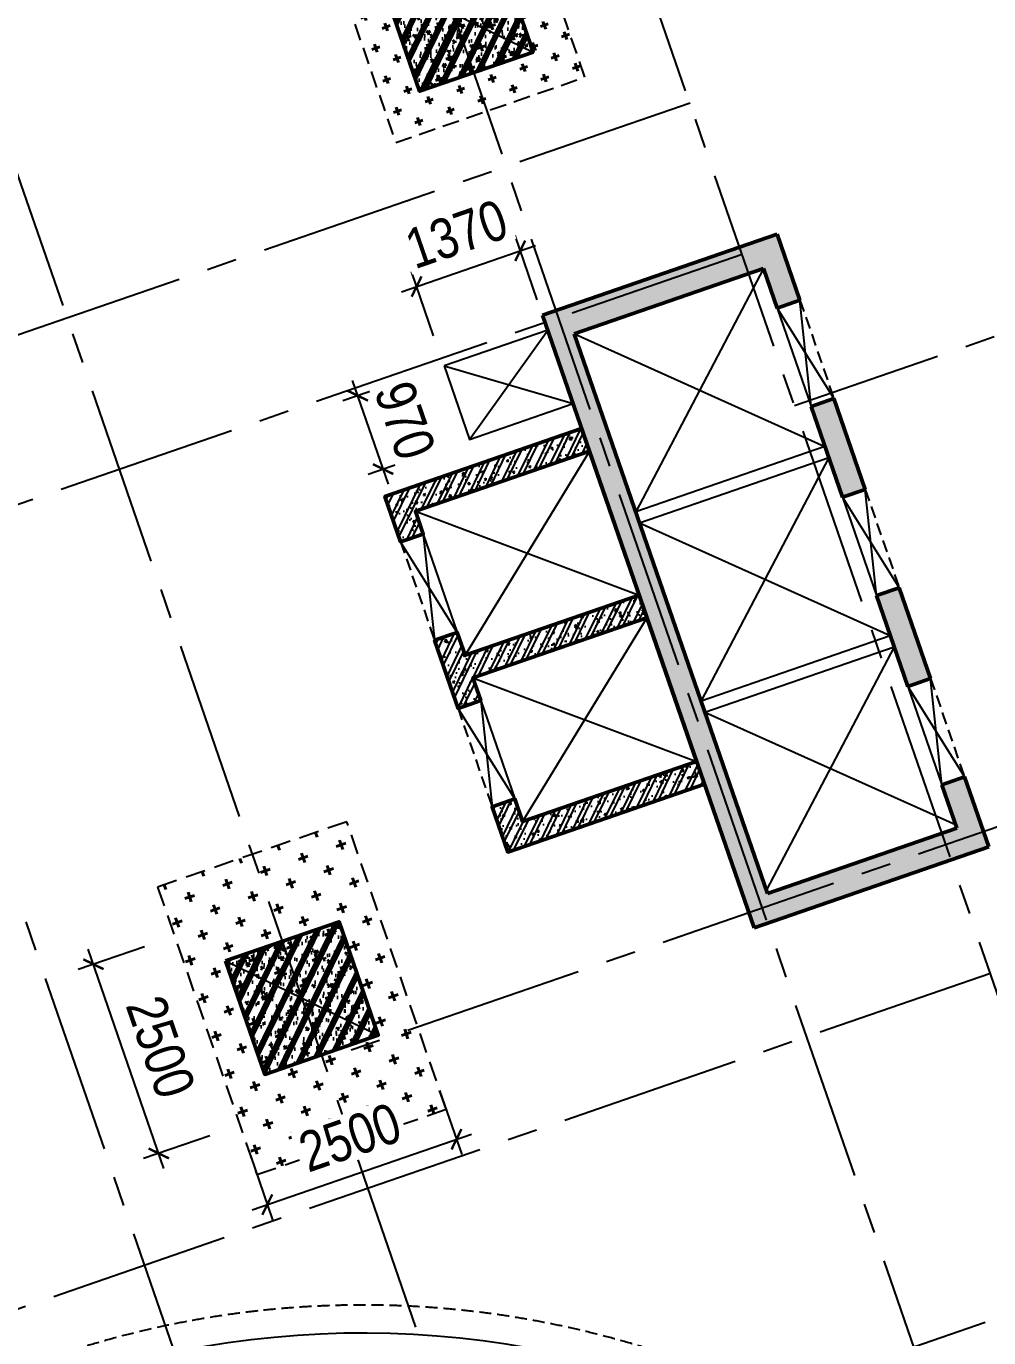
# Model space of a CAD drawing. Header units: millimetres. Extents: x -80883 to 1826631, y -376836 to 309394.
# Drawn here: x 1530602 to 1542624, y -312610 to -296226 of the extents above; entities that cross this region are included whole.
import ezdxf

# ---------------------------------------------------------------- set-up
doc = ezdxf.new("R2010")
doc.units = ezdxf.units.MM
doc.header["$LTSCALE"] = 100
doc.header["$PDMODE"] = 32
doc.header["$PDSIZE"] = 2.5
for name, pattern in [('CENTER2', [1.125, 0.75, -0.125, 0.125, -0.125]), ('DASHED', [4.5, 3, -1.5]), ('HIDDEN', [0.375, 0.25, -0.125])]:
    doc.linetypes.add(name, pattern=pattern)
for name, color, linetype, lineweight in [('0-Hatch', 250, 'Continuous', 40), ('KT-Net cot vach', 6, 'Continuous', 50), ('ST_MBDV Cot vach 220805$0$Xref_ST_MBDV Cot vach 30.7.2022$0$KT-Net cot vach', 6, 'Continuous', 50), ('xref.asix of  podium$0$xref.asix of  podium$0$ST_MBDV Cot vach 220805$0$KT-Net cot vach', 6, 'Continuous', 50)]:
    doc.layers.add(name, color=color, linetype=linetype, lineweight=lineweight)
for name, color, linetype in [('0-khuat', 3, 'HIDDEN'), ('A-GLAZ', 135, 'Continuous'), ('ccu11-Khuat', 9, 'DASHED'), ('ccu11-Thay', 7, 'Continuous'), ('ccu12-Truc', 13, 'CENTER2'), ('KC2-DIM', 251, 'Continuous'), ('KT-Hatch', 251, 'Continuous'), ('xref.asix of  podium$0$xref.asix of  podium$0$KT-Hatch', 251, 'Continuous')]:
    doc.layers.add(name, color=color, linetype=linetype)
doc.styles.add('Arial Narrow', font='ARIALN.TTF')
doc.dimstyles.new('ccu12-200', dxfattribs={"dimscale": 200, "dimtxt": 2.5, "dimasz": 1, "dimexe": 1, "dimexo": 2, "dimgap": 1, "dimtad": 1, "dimdec": 0, "dimrnd": 5, "dimdsep": 46, "dimtxsty": 'Arial Narrow', "dimblk": 'ARCHTICK', "dimcen": -1, "dimdle": 1, "dimclrd": 256, "dimclre": 256, "dimclrt": 3, "dimadec": 0, "dimazin": 2, "dimtfac": 0.1, "dimtdec": 0, "dimtmove": 0, "dimatfit": 1, "dimldrblk": 'ARCHTICK', "dimfxl": 1, "dimtvp": 0.8333333333333334, "dimtolj": 1, "dimtzin": 12, "dimarcsym": 0})

# ---------------------------------------------------------------- blocks, each defined once
blk = doc.blocks.new('Grid-ST-flat-3')
at = {"layer": 'ccu12-Truc', "ltscale": 30}
for p, q in [((343189.8455156268, -39014.65546948351), (361219.3016763728, -91236.39007851167)), ((340897.6132794917, -39806.04435974167), (359986.9050177329, -95097.55833493307)), ((335415.1609209013, -41698.85077767865), (354504.4526594841, -96990.36475386203)), ((332626.6722212732, -42661.57128335354), (351715.9639600302, -97953.08526004129)), ((373810.3320323362, -49513.02102186111), (349695.2078323849, -57838.72253210987)), ((348389.8671523776, -54057.7060485669), (307655.7401533651, -68121.08717252291)), ((375703.1355340295, -54995.47438727947), (343807.6216429826, -66007.34088114498)), ((349042.5590209738, -55948.20686175592), (308308.4320219613, -70011.58798571193)), ((377595.9390357226, -60477.92775269795), (312746.7367284152, -82866.99351539748)), ((352142.8453968058, -64928.08572440384), (311408.718397793, -78991.46684835991))]:
    blk.add_line(p, q, dxfattribs=at)
blk = doc.blocks.new('LOI-B2-T1-PN')
at = {"layer": 'xref.asix of  podium$0$xref.asix of  podium$0$KT-Hatch'}
h = blk.add_hatch(dxfattribs=at)
h.set_pattern_fill('BTCT', color=256, scale=40)
h.set_pattern_definition([(49.99999999999999, (106559.8543703833, -42147.03074568091), (286.9040730403014, -25.10085399303804), [30, -330]), (355, (106559.8543703833, -42147.03074568091), (-55.50053344520001, 300.8768534800047), [24, -264]), (100.4514, (106583.7630423827, -42149.12248168094), (231.4037526856086, 275.7758168243814), [25.496076, -280.4568448]), (46.18420000000001, (106559.8543703833, -42067.03074568091), (426.8964194502578, -66.20760573160723), [45, -495]), (96.6356, (106595.4290683826, -42072.54806848092), (373.8650822194813, 389.6471483601767), [38.2441152, -420.6852]), (351.1842, (106559.8543703833, -42067.03074568091), (373.8647780534509, 389.6474403701299), [36, -396]), (21, (106599.8543703833, -42087.03074568091), (238.7628208473847, -161.0475562661355), [30, -330]), (326.0000000000001, (106599.8543703833, -42087.03074568091), (97.32613276863269, 290.0600180187412), [24, -264]), (71.4514, (106619.7512635828, -42100.45138808095), (336.089051432596, 129.012198683981), [25.496076, -280.4568448]), (37.50000000000001, (106559.8543703833, -42147.03074568091), (4.863942126916267, 133.1575415325246), [0, -260.8, 0, -268, 0, -265]), (7.499999999999999, (106559.8543703833, -42147.03074568091), (105.2278149768594, 157.7646847529441), [0, -152.8, 0, -254.8, 0, -101]), (327.5, (106470.6543703841, -42147.03074568091), (213.5289744689636, -9.021948693751902), [0, -100, 0, -312, 0, -414]), (317.5, (106430.6543703841, -42147.03074568091), (233.2744677369545, 40.04199293292709), [0, -130, 0, -207.2, 0, -294]), (45, (106559.8543703833, -42147.03074568091), (-106.0660171779821, 106.0660171779821), []), (45, (106630.5650483833, -42147.03074568091), (-106.0660171779821, 106.0660171779821), [])])
h.paths.add_polyline_path([(49433.65392537578, 3363.971816275036), (49622.7040067052, 3429.241003099829), (52034.40045988164, -3556.159502078313), (48915.07411792106, -4633.101084687049), (48640.94353325642, -3839.090743097011), (45994.24239462405, -4752.85935864388), (45691.49887049547, -3875.972566526849), (45975.0739924924, -3778.068786289543), (46163.59643967613, -4324.117936077528), (48526.72245631344, -3508.253100767964), (46111.76254379726, 3486.599908476695), (43748.63652715995, 2670.735073167132), (43919.0946075113, 2177.008775634924), (43635.51948551438, 2079.104995397851), (43350.84032822005, 2903.668935258873), (49116.867808813, 4894.379133414477), (49182.13699563942, 4705.32905208366), (46346.38577567576, 3726.291249711998), (49117.06275638728, -4298.884702786105), (51763.76389501966, -3385.116087239236)])
h.paths.add_polyline_path([(45550.82427813089, -2549.2432576383), (45267.24915613397, -2647.147037875606), (44875.63403518661, -1512.846549890004), (45159.20915718167, -1414.942769652931)], flags=17)
h.paths.add_polyline_path([(44734.95944282017, -186.1172410016879), (44451.38432082511, -284.0210212389939), (44059.76919987588, 850.2794667466078), (44343.34432187281, 948.1832469836809)], flags=17)
h.paths.add_polyline_path([(42855.74765053182, -4855.010368898511), (42572.17252853489, -4952.914149135584), (42759.82144065551, -5496.433132962091), (40396.69542402006, -6312.297968271887), (37981.73551150202, 682.555040972773), (40344.86152813933, 1498.419876282569), (40516.1931435538, 1002.163412788883), (40799.76826555072, 1100.067193025956), (40514.21557319327, 1927.161298848689), (37583.93931256398, 915.4889030647464), (40227.34137896611, -6741.039390838239), (43157.61763959541, -5729.366995054064)])
h.paths.add_polyline_path([(42431.49793617032, -3626.184840247501), (42147.92281417339, -3724.088620484574), (41756.30769322603, -2589.788132498972), (42039.88281522109, -2491.884352261899)], flags=17)
h.paths.add_polyline_path([(41615.63310086145, -1263.058823610656), (41332.05797886453, -1360.962603847962), (40940.4428579153, -226.6621158623602), (41224.01797991223, -128.7583356250543)], flags=17)
at = {"ltscale": 0.5}
for points in [[(38748.64845669386, -1538.783414665668), (41111.77447333024, -722.918579354824)], [(38797.60034681228, -1680.570975663897), (41160.72636344936, -864.7061403541593)], [(39564.51329200342, -3901.909431302338), (41927.63930864003, -3086.044595991494)], [(39613.46518212208, -4043.696992300509), (41976.59119875892, -3227.832156990771)]]:
    blk.add_lwpolyline(points, dxfattribs=at)
at = {"layer": 'ccu11-Khuat', "color": 6, "ltscale": 0.5}
for points in [[(40799.76826555072, 1100.067193025956), (41224.01797991223, -128.7583356250543)], [(41615.63310086331, -1263.058823609666), (42039.88281522482, -2491.884352260677)], [(42431.49793617032, -3626.184840247501), (42855.74765053182, -4855.010368898511)]]:
    blk.add_lwpolyline(points, dxfattribs=at)
at = {"layer": 'ccu11-Thay', "color": 6, "ltscale": 0.5}
for points in [[(40516.1931435538, 1002.163412788883), (40940.4428579153, -226.6621158623602)], [(41332.05797886639, -1360.96260384674), (41756.30769322789, -2589.788132497983)], [(42147.92281417339, -3724.088620484574), (42572.17252853489, -4952.914149135817)]]:
    blk.add_lwpolyline(points, dxfattribs=at)
at = {"layer": 'KC2-DIM', "color": 252, "ltscale": 0.5}
for points in [[(40345.73506320105, 1495.889710326621), (38749.52199175418, -1541.313580619229)], [(37982.60904656374, 680.0248750170576), (41112.64800839196, -725.4487453116453)], [(41160.72636344936, -864.7061403541593), (39564.51329200249, -3901.90943130001)], [(38797.60034681205, -1680.570975663722), (41927.63930864027, -3086.044595992425)], [(41976.59119875892, -3227.832156990771), (40380.37812731205, -6265.035447936621)], [(39613.46518212161, -4043.696992300334), (42743.50414394983, -5449.170612629037)]]:
    blk.add_lwpolyline(points, dxfattribs=at)
at = {"layer": 'KC2-DIM', "ltscale": 0.5}
for points in [[(40516.1931435538, 1002.163412788883), (41224.01797991246, -128.7583356250543)], [(40940.4428579153, -226.6621158623602), (40799.76826555096, 1100.067193025956)], [(41756.30769322463, -2589.788132498972), (41615.63310086029, -1263.058823610656)], [(41332.05797886313, -1360.962603847729), (42039.88281522179, -2491.884352261666)], [(42147.9228141692, -3724.088620485563), (42855.74765052763, -4855.0103688995)], [(42572.1725285307, -4952.914149136806), (42431.49793616612, -3626.18484024849)]]:
    blk.add_lwpolyline(points, dxfattribs=at)
at = {"layer": 'xref.asix of  podium$0$xref.asix of  podium$0$ST_MBDV Cot vach 220805$0$KT-Net cot vach', "extrusion": (-3.35282951705558e-09, 1.998521292752062e-08, 0.9999999999999999)}
for p, q in [((40514.21557319327, 1927.161298848689), (37583.93931256398, 915.4889030647464)), ((40799.76826555072, 1100.067193025956), (40514.21557319327, 1927.161298848689)), ((40344.86152813933, 1498.419876282569), (37981.73551150202, 682.555040972773)), ((40516.1931435538, 1002.163412788883), (40344.86152813933, 1498.419876282569)), ((37583.93931256398, 915.4889030647464), (40227.34137896611, -6741.039390838239)), ((37981.73551150202, 682.555040972773), (40396.69542402006, -6312.297968271887)), ((43157.61763959541, -5729.366995054064), (42855.74765053182, -4855.010368898511)), ((42759.82144065551, -5496.433132962091), (42572.17252853489, -4952.914149135584)), ((40396.69542402006, -6312.297968271887), (42759.82144065551, -5496.433132962091)), ((40227.34137896611, -6741.039390838239), (43157.61763959541, -5729.366995054064))]:
    blk.add_line(p, q, dxfattribs=at)
at = {"layer": 'xref.asix of  podium$0$xref.asix of  podium$0$ST_MBDV Cot vach 220805$0$KT-Net cot vach', "color": 6}
for p, q in [((40799.76826555072, 1100.067193025956), (40516.1931435538, 1002.163412788883)), ((41224.01797991223, -128.7583356250543), (40940.4428579153, -226.6621158623602)), ((41615.63310086145, -1263.058823610656), (41332.05797886453, -1360.962603847962)), ((42039.88281522109, -2491.884352261899), (41756.30769322603, -2589.788132498972)), ((42431.49793617032, -3626.184840247501), (42147.92281417339, -3724.088620484574)), ((42855.74765053182, -4855.010368898511), (42572.17252853489, -4952.914149135584))]:
    blk.add_line(p, q, dxfattribs=at)
at = {"layer": 'xref.asix of  podium$0$xref.asix of  podium$0$ST_MBDV Cot vach 220805$0$KT-Net cot vach', "color": 6, "extrusion": (-3.35282951705558e-09, 1.998521292752062e-08, 0.9999999999999999)}
for p, q in [((41615.63310086145, -1263.058823610656), (41224.01797991223, -128.7583356250543)), ((41332.05797886453, -1360.962603847962), (40940.4428579153, -226.6621158623602)), ((42147.92281417339, -3724.088620484574), (41756.30769322603, -2589.788132498972)), ((42431.49793617032, -3626.184840247501), (42039.88281522109, -2491.884352261899))]:
    blk.add_line(p, q, dxfattribs=at)
blk = doc.blocks.new('LOI-KD-PN')
at = {"layer": 'KT-Hatch'}
h = blk.add_hatch(dxfattribs=at)
h.set_pattern_fill('BTCT', color=256, scale=40, angle=19.0471379539965)
h.set_pattern_definition([(69.04713795399645, (-1438.872973347316, -2076.931861215679), (279.3877533547662, 69.903385280477), [29.99999999999995, -329.9999999999992]), (14.04713795399642, (-1438.872973347316, -2076.931861215679), (-150.6518396180941, 266.2915946709811), [23.99999999999998, -263.9999999999996]), (119.4985379539964, (-1415.590661877999, -2071.106577622413), (128.7361747717527, 336.1948768307957), [25.49607599999999, -280.4568447999998]), (65.2313379539965, (-1464.980648078723, -2001.311828683713), (425.1305970221304, 76.73314454503654), [45, -495]), (115.6827379539964, (-1429.553094464587, -1994.917422253522), (226.2363583837528, 490.3234749361438), [38.24411519999978, -420.6851999999982]), (10.23133795399642, (-1464.980648078723, -2001.311828683713), (226.2359755744279, 490.3236516953235), [35.99999999999974, -395.999999999998]), (40.04713795399648, (-1420.643713129917, -2007.16299945116), (278.2478686892407, -74.31099224333835), [30, -330]), (345.0471379539965, (-1420.643713129917, -2007.16299945116), (-2.662340959559013, 305.9413376994765), [24, -264]), (90.49853795399615, (-1397.456394660519, -2013.355596939393), (275.5857060422185, 231.6301287124563), [25.496076, -280.4568447999999]), (56.54713795399648, (-1438.872973347316, -2076.931861215679), (-38.85777900570817, 127.4545480190627), [0, -260.7999999999999, 0, -267.9999999999999, 0, -264.9999999999999]), (26.54713795399645, (-1438.872973347316, -2076.931861215679), (47.98077147784923, 183.4678019936752), [0, -152.8, 0, -254.8, 0, -101]), (346.5471379539965, (-1523.189309620531, -2106.041918540839), (204.7826262224386, 61.15631196729441), [0, -99.99999999999946, 0, -311.9999999999978, 0, -413.9999999999978]), (336.5471379539965, (-1560.999325886602, -2119.095755906426), (207.4352439007965, 113.9778841873155), [0, -129.9999999999998, 0, -207.1999999999998, 0, -293.9999999999995]), (64.04713795399645, (-1438.872973347316, -2076.931861215679), (-134.8731593255321, 65.64473241281163), []), (64.04713795399645, (-1372.033676213352, -2053.855718950159), (-134.8731593255321, 65.64473241281163), [])])
h.paths.add_polyline_path([(-25413.34261105466, 16274.23071733973), (-27870.99366831291, 15425.73128858348), (-27675.18610782945, 14858.58104459388), (-27391.61098583438, 14956.48482483561), (-27489.51476607635, 15240.05994683038), (-25315.43883078266, 15990.65559535031), (-24695.38155591837, 14194.6798227164), (-26869.45749121206, 13444.08417419653), (-26967.36127145379, 13727.65929619136), (-27250.93639344862, 13629.75551594963), (-27055.12883296516, 13062.60527195997), (-26957.22505272343, 12779.03014996514), (-26673.6499307286, 12876.93393020687), (-26771.55371097033, 13160.5090522017), (-24597.47777567664, 13911.10470072157), (-23977.42050081235, 12115.12892808771), (-26151.49643610604, 11364.53327956778), (-26249.40021634777, 11648.10840156261), (-26532.9753383426, 11550.20462132094), (-26337.16777785914, 10983.05437733122), (-23879.51672060112, 11831.55380608741)])
at = {"layer": 'ccu11-Khuat', "color": 6, "ltscale": 0.5, "elevation": 1.490472173669433e-05}
for points in [[(-27675.18610782991, 14858.58104459493), (-27250.93639346841, 13629.75551594392)], [(-26957.22505272459, 12779.03014996595), (-26532.97533836332, 11550.20462131494)]]:
    blk.add_lwpolyline(points, dxfattribs=at)
at = {"layer": 'ccu11-Thay', "color": 6, "ltscale": 0.5, "elevation": 1.490472173669433e-05}
for points in [[(-27391.61098583299, 14956.4848248327), (-26967.36127147148, 13727.65929618146)], [(-26673.6499307279, 12876.93393020373), (-26249.4002163664, 11648.10840155248)]]:
    blk.add_lwpolyline(points, dxfattribs=at)
at = {"layer": 'KC2-DIM', "color": 252, "ltscale": 0.5, "elevation": 1.490472173669433e-05}
for points in [[(-25315.44249393302, 15990.65433065454), (-26869.45749121206, 13444.08417419653)], [(-27489.51476607635, 15240.05994683038), (-24695.38155594724, 14194.67982270644)], [(-24597.481438827, 13911.10343602585), (-26151.49643610604, 11364.53327956784)], [(-26771.55371097033, 13160.5090522017), (-23977.42050084122, 12115.12892807776)]]:
    blk.add_lwpolyline(points, dxfattribs=at)
at = {"layer": 'KC2-DIM', "ltscale": 0.5, "elevation": 1.490472173669433e-05}
for points in [[(-27391.61098583345, 14956.48482483305), (-27250.93639346887, 13629.75551594427)], [(-26967.36127147195, 13727.65929618193), (-27675.18610783014, 14858.58104459528)], [(-26673.64993072813, 12876.93393020408), (-26532.97533836355, 11550.20462131529)], [(-26249.40021636663, 11648.10840155295), (-26957.22505272483, 12779.0301499663)]]:
    blk.add_lwpolyline(points, dxfattribs=at)
at = {"layer": 'ST_MBDV Cot vach 220805$0$Xref_ST_MBDV Cot vach 30.7.2022$0$KT-Net cot vach', "elevation": 1.490472173669433e-05}
blk.add_lwpolyline([(-25413.34261105466, 16274.23071733973), (-27870.99366831291, 15425.73128858348), (-27675.18610782945, 14858.58104459388), (-27391.61098583438, 14956.48482483561), (-27489.51476607635, 15240.05994683038), (-25315.43883078266, 15990.65559535031), (-24695.38155591837, 14194.6798227164), (-26869.45749121206, 13444.08417419653), (-26967.36127145379, 13727.65929619136), (-27250.93639344862, 13629.75551594963), (-27055.12883296516, 13062.60527195997), (-26957.22505272343, 12779.03014996514), (-26673.6499307286, 12876.93393020687), (-26771.55371097033, 13160.5090522017), (-24597.47777567664, 13911.10470072157), (-23977.42050081235, 12115.12892808771), (-26151.49643610604, 11364.53327956778), (-26249.40021634777, 11648.10840156261), (-26532.9753383426, 11550.20462132094), (-26337.16777785914, 10983.05437733122), (-23879.51672060112, 11831.55380608741)], close=True, dxfattribs=at)
at = {"layer": 'xref.asix of  podium$0$xref.asix of  podium$0$ST_MBDV Cot vach 220805$0$KT-Net cot vach', "color": 6}
for p, q in [((-27391.61098583392, 14956.4848248355, 1.490472173669433e-05), (-27675.18610783084, 14858.58104459842, 1.490472173669433e-05)), ((-26967.36127147241, 13727.65929618425, 1.490472173669433e-05), (-27250.93639346934, 13629.75551594718, 1.490472173669433e-05))]:
    blk.add_line(p, q, dxfattribs=at)
blk = doc.blocks.new('*U151')
h = blk.add_hatch()
h.set_pattern_fill('VATLIEU04', color=250, scale=40, style=0, pattern_type=2)
h.set_pattern_definition([(49.99999999999999, (550, -550), (286.9040730403014, -25.10085399303804), [30, -330]), (355, (550, -550), (-55.50053344520001, 300.8768534800047), [24, -264]), (100.4514, (573.908672, -552.091736), (231.4037526856086, 275.7758168243814), [25.496076, -280.4568448]), (46.18420000000001, (550, -470), (426.8964194502578, -66.20760573160723), [45, -495]), (96.6356, (585.574698, -475.5173228), (373.8650822194813, 389.6471483601767), [38.2441152, -420.6852]), (351.1842, (550, -470), (373.8647780534509, 389.6474403701299), [36, -396]), (21, (590, -490), (238.7628208473847, -161.0475562661355), [30, -330]), (326.0000000000001, (590, -490), (97.32613276863269, 290.0600180187412), [24, -264]), (71.4514, (609.8968932, -503.4206424), (336.089051432596, 129.012198683981), [25.496076, -280.4568448]), (37.50000000000001, (550, -550), (4.863942126916267, 133.1575415325246), [0, -260.8, 0, -268, 0, -265]), (7.499999999999999, (550, -550), (105.2278149768594, 157.7646847529441), [0, -152.8, 0, -254.8, 0, -101]), (327.5, (460.8, -550), (213.5289744689636, -9.021948693751902), [0, -100, 0, -312, 0, -414]), (317.5, (420.8, -550), (233.2744677369545, 40.04199293292709), [0, -130, 0, -207.2, 0, -294]), (45, (550, -550), (-120.2081528017131, 120.2081528017131), []), (45, (550, -501), (-120.2081528017131, 120.2081528017131), [])])
h.paths.add_polyline_path([(-475, 475), (1025, 475), (1025, -1025), (-475, -1025)])
at = {"color": 6, "ltscale": 0.25}
blk.add_lwpolyline([(-475, 475), (1025, 475), (1025, -1025), (-475, -1025)], close=True, dxfattribs=at)
at = {"layer": 'Defpoints', "linetype": 'ByBlock', "ltscale": 30}
for p, q in [((1025, 475), (-475, -1025)), ((-475, 475), (1025, -1025))]:
    blk.add_line(p, q, dxfattribs=at)
blk = doc.blocks.new('MBDVCOTVACH-T2-T6-PN')
at = {"layer": 'KT-Net cot vach', "rotation": 19.04713795399666}
for p in [(36164.08893354633, 4835.222883307375, 0.003742682589996882), (34229.5406683262, -7447.579368080595)]:
    blk.add_blockref('*U151', p, dxfattribs=at)
blk = doc.blocks.new('MBKC-T6-PN')
at = {"layer": 'ccu11-Khuat', "ltscale": 0.5, "elevation": -0.0003901197252574179}
blk.add_lwpolyline([(31224.41949791997, 10401.15608117677, -0.1203839840985264), (42572.85465626395, 11719.39024886949), (58379.85115727969, 7611.132730447047, -0.2258253160871416), (60186.44089432061, 5977.409135053749), (65551.80771612958, -9531.095751609828, 0.2919429440186994), (69736.50495830015, -12426.6161779894), (99368.00793614518, -12426.6161779894, -0.2609853684017961), (101894.5837610736, -14307.26193159987), (105248.9736585456, -29866.61846812873, -0.450430548376512), (100589.6931814908, -35326.6158653514), (55455.61416863091, -35326.6158653514, -0.3270381078692864), (50922.90468503162, -31997.94642836676), (46413.0024276413, -18965.37748569861, 0.4276044270060953), (30445.87231722521, -12504.80555859185), (12824.43251889106, -18584.35473983688, -0.1315578741241553), (10225.70651983377, -18473.84767023224), (9061.065310114762, -18020.38528109412, -0.1846755877232493), (7455.469289202709, -16623.04162249499), (2976.957835427951, -9107.263866643538, -0.02202630655650502), (-406.9169527727645, -3413.25466246967, -0.3992423458823245), (1800.966408062493, 257.1217708188342)], format="xyb", close=True, dxfattribs=at)
at = {"layer": 'ccu11-Thay', "elevation": -0.0003901197252574179}
blk.add_lwpolyline([(31106.50862324028, 10730.72166345781, -0.1205795836710196), (42638.87427653908, 12063.859528495), (58473.93031160696, 7948.309303218033, -0.2272385897093211), (60513.964432284, 6101.209794561379), (65878.81921774126, -9405.815059417277, 0.2908633368540378), (69743.13952882006, -12076.6161779894), (99390.07919017388, -12076.6161779894, -0.2655275921417467), (102229.2245215473, -14198.71881677723), (105593.7353260962, -29805.02123810095, -0.4513714951595503), (100592.7770390881, -35676.6158653514), (55455.39553553029, -35676.6158653514, -0.3267809868965265), (50590.57907296135, -32107.86789232772), (46084.8424524439, -19087.33667168533, 0.427810969143063), (30575.2745344413, -12830.40558466513), (12920.16765186726, -18921.57020124164, -0.1330764012900887), (10109.49357222929, -18804.19336872117), (8937.306803341722, -18347.79305564612, -0.183720991931343), (7150.621857264778, -16795.18900673359), (2680.126648878446, -9292.86400619999, -0.02215701127767281), (-737.5723420327995, -3537.213185448665, -0.4024491153328594), (1696.95094252727, 591.477936539799), (31106.50862324028, 10730.72166345781)], format="xyb", dxfattribs=at)
blk = doc.blocks.new('_ARCHTICK')
at = {"color": 0, "linetype": 'ByBlock', "const_width": 0.15}
blk.add_lwpolyline([(-0.5, -0.5), (0.5, 0.5)], dxfattribs=at)
blk = doc.blocks.new('*D1017')
at = {"layer": 'Defpoints', "color": 0, "ltscale": 0.5, "transparency": 16777216}
for p in [(1535819.546693319, -300470.1088794841, -4.460022289325165e-05), (1534743.107698479, -300841.7474439765), (1536136.102269821, -301387.0017940991, -4.460022289325165e-05)]:
    blk.add_point(p, dxfattribs=at)
at = {"layer": 'KC2-DIM', "lineweight": -2, "ltscale": 0.5, "transparency": 16777216}
for p, q in [((1535441.446532367, -300600.6472580862), (1534554.057618003, -300907.0166332775)), ((1535124.932464282, -301947.6904390675), (1534677.838509178, -300652.6973635005)), ((1535758.002108869, -301517.5401727012), (1534870.613194505, -301823.9095478925))]:
    blk.add_line(p, q, dxfattribs=at)
at = {"layer": 'KC2-DIM', "lineweight": -2, "ltscale": 0.5, "transparency": 16777216, "xscale": 200, "yscale": 200, "zscale": 200}
for p, rotation in [((1534743.107698479, -300841.7474439765), 109.0471387035677), ((1535059.663274981, -301758.6403585915), 289.0471387035677)]:
    blk.add_blockref('_ARCHTICK', p, dxfattribs=dict(at, rotation=rotation))
at = {"layer": 'KC2-DIM', "color": 3, "ltscale": 0.5, "transparency": 16777216, "insert": (1535331.74522825, -301151.6129995137), "char_height": 500, "attachment_point": 5, "rotation": 289.0471387035677, "style": 'Arial Narrow', "bg_fill": 3, "box_fill_scale": 1.1, "bg_fill_color": 256, "bg_fill_true_color": 13158600, "bg_fill_transparency": 0}
blk.add_mtext('\\A1;970', dxfattribs=at)
blk = doc.blocks.new('*D1014')
at = {"layer": 'Defpoints', "color": 0, "ltscale": 0.5, "transparency": 16777216}
for p in [(1537114.539739335, -300023.0149746416, -4.460022289325166e-05), (1535819.546693319, -300470.108879484, -4.460022289325165e-05)]:
    blk.add_point(p, dxfattribs=at)
at = {"layer": 'KC2-DIM', "lineweight": -2, "ltscale": 0.5, "transparency": 16777216}
for p, q in [((1535287.970506918, -299543.2622728674), (1536961.063717493, -298965.6299998734)), ((1536984.001371183, -299644.9148100817), (1536706.744451137, -298841.8491016693)), ((1535689.008325167, -300092.0087149241), (1535411.751405122, -299288.9430065117))]:
    blk.add_line(p, q, dxfattribs=at)
at = {"layer": 'KC2-DIM', "lineweight": -2, "ltscale": 0.5, "transparency": 16777216, "xscale": 200, "yscale": 200, "zscale": 200}
for p, rotation in [((1536772.013635213, -299030.8991839492), 19.04713711995009), ((1535477.020589198, -299477.9930887916), 199.0471371199501)]:
    blk.add_blockref('_ARCHTICK', p, dxfattribs=dict(at, rotation=rotation))
at = {"layer": 'KC2-DIM', "color": 3, "ltscale": 0.5, "transparency": 16777216, "insert": (1535975.93622233, -298824.0863907436), "char_height": 500, "attachment_point": 5, "rotation": 19.04713711995009, "style": 'Arial Narrow', "bg_fill": 3, "box_fill_scale": 1.1, "bg_fill_color": 256, "bg_fill_true_color": 13158600, "bg_fill_transparency": 0}
blk.add_mtext('\\A1;1370', dxfattribs=at)
at = {"layer": 'Defpoints', "color": 0, "ltscale": 0.5, "transparency": 16777216}
blk.add_point((1536772.013635213, -299030.8991839492), dxfattribs=at)
blk = doc.blocks.new('MC3000X3000')
at = {"layer": '0-Hatch', "ltscale": 2}
h = blk.add_hatch(dxfattribs=at)
h.set_pattern_fill('CROSS', color=256, scale=1000, style=0)
h.set_pattern_definition([(360, (0, -4.656612873077393e-10), (250, 250), [125, -375]), (90, (62.5, -62.50000000046566), (-250, 250), [125, -375])])
h.paths.add_polyline_path([(7876789.000000002, 1547059), (7876789.000000002, 1550059), (7873789.000000002, 1550059), (7873789.000000002, 1547059)])
at = {"layer": '0-khuat', "ltscale": 10}
blk.add_lwpolyline([(7873789.000000002, 1547059), (7876789.000000002, 1547059), (7876789.000000002, 1550059), (7873789.000000002, 1550059)], close=True, dxfattribs=at)
blk = doc.blocks.new('MBKC-N-T3')
at = {"layer": '0-Hatch', "ltscale": 2}
h = blk.add_hatch(dxfattribs=at)
h.set_pattern_fill('CROSS', color=256, scale=1000, angle=109.047137953997, style=0)
h.set_pattern_definition([(109.0471379539969, (4068423.800356606, -6946371.974081694), (-317.8990851971258, 154.7261181275824), [124.9999999999992, -374.9999999999968]), (199.0471379539969, (4068462.481886138, -6946292.499310395), (-154.7261181275824, -317.8990851971258), [124.9999999999992, -374.9999999999968])])
h.paths.add_polyline_path([(32777.60938205291, -6229.734718918626), (34017.7248287159, -9821.685954521352), (36380.85085244779, -9005.821139761945), (35140.73540578433, -5413.869904159219)])
at = {"layer": '0-khuat', "ltscale": 10}
blk.add_lwpolyline([(36380.85085244779, -9005.821139761945), (35140.73540578433, -5413.869904159219), (32777.60938205291, -6229.734718918626), (34017.7248287159, -9821.685954521352)], close=True, dxfattribs=at)
at = {"layer": '0-khuat', "linetype": 'HIDDEN', "ltscale": 10, "xscale": 0.8333333333333334, "yscale": 0.8333333333333334, "zscale": 0.8333333333333334, "rotation": 109.0471379540067}
blk.add_blockref('MC3000X3000', (3398061.476095624, -5777635.132940679, 0.003742682589986082), dxfattribs=at)
blk = doc.blocks.new('*D1222')
at = {"layer": 'Defpoints', "color": 0, "ltscale": 0.5, "transparency": 16777216}
for p in [(1535634.056329698, -309140.8624599948), (1533270.930313074, -309956.7272953428), (1535975.67921354, -310130.3620556436)]:
    blk.add_point(p, dxfattribs=at)
at = {"layer": 'KC2-DIM', "lineweight": -2, "ltscale": 0.5, "transparency": 16777216}
for p, q in [((1535764.594703354, -309518.9626226546), (1536040.948400368, -310319.4121369734)), ((1533423.503115586, -311011.4960778194), (1536164.72929487, -310065.0928688158)), ((1533401.46868673, -310334.8274580026), (1533677.822383744, -311135.2769723213))]:
    blk.add_line(p, q, dxfattribs=at)
at = {"layer": 'KC2-DIM', "lineweight": -2, "ltscale": 0.5, "transparency": 16777216, "xscale": 200, "yscale": 200, "zscale": 200}
for p, rotation in [((1535975.67921354, -310130.3620556436), 19.04713795400065), ((1533612.553196916, -310946.2268909916), 199.0471379540007)]:
    blk.add_blockref('_ARCHTICK', p, dxfattribs=dict(at, rotation=rotation))
at = {"layer": 'KC2-DIM', "color": 3, "ltscale": 0.5, "transparency": 16777216, "insert": (1534645.535309088, -310107.9347298535), "char_height": 500, "attachment_point": 5, "rotation": 19.047137954000647, "style": 'Arial Narrow', "bg_fill": 3, "box_fill_scale": 1.1, "bg_fill_color": 256, "bg_fill_true_color": 13158600, "bg_fill_transparency": 0}
blk.add_mtext('\\A1;2500', dxfattribs=at)
blk = doc.blocks.new('*D1223')
at = {"layer": 'Defpoints', "color": 0, "ltscale": 0.5, "transparency": 16777216}
for p in [(1532455.065477727, -307593.6012787195), (1531441.105409116, -307943.6690950814), (1533270.930313075, -309956.7272953428)]:
    blk.add_point(p, dxfattribs=at)
at = {"layer": 'KC2-DIM', "lineweight": -2, "ltscale": 0.5, "transparency": 16777216}
for p, q in [((1532076.965315067, -307724.1396523752), (1531252.055327786, -308008.9382819093)), ((1532322.239431292, -310495.8451930346), (1531375.836222288, -307754.6190137515)), ((1532892.830150416, -310087.2656689986), (1532067.920163134, -310372.0642985326))]:
    blk.add_line(p, q, dxfattribs=at)
at = {"layer": 'KC2-DIM', "lineweight": -2, "ltscale": 0.5, "transparency": 16777216, "xscale": 200, "yscale": 200, "zscale": 200}
for p, rotation in [((1531441.105409116, -307943.6690950814), 109.0471379540142), ((1532256.970244464, -310306.7951117047), 289.0471379540142)]:
    blk.add_blockref('_ARCHTICK', p, dxfattribs=dict(at, rotation=rotation))
at = {"layer": 'KC2-DIM', "color": 3, "ltscale": 0.5, "transparency": 16777216, "insert": (1532279.397570254, -308976.6512072533), "char_height": 500, "attachment_point": 5, "rotation": 289.0471379540142, "style": 'Arial Narrow', "bg_fill": 3, "box_fill_scale": 1.1, "bg_fill_color": 256, "bg_fill_true_color": 13158600, "bg_fill_transparency": 0}
blk.add_mtext('\\A1;2500', dxfattribs=at)
blk = doc.blocks.new('*D1065')
at = {"layer": 'Defpoints', "color": 0, "ltscale": 0.5, "transparency": 16777216}
for p in [(36354.21546411118, 279.3448857879266, -4.460022289325165e-05), (35277.77646927095, -92.29367870446185), (36670.77104061307, -637.5480288270628, -4.460022289325165e-05)]:
    blk.add_point(p, dxfattribs=at)
at = {"layer": 'KC2-DIM', "lineweight": -2, "ltscale": 0.5, "transparency": 16777216}
for p, q in [((35976.11530315918, 148.8065071858036), (35088.72638879495, -157.5628680055233)), ((35659.60123507389, -1198.236673795453), (35212.50727996988, 96.75640177153764)), ((36292.67087966107, -768.086407429184), (35405.28196529683, -1074.455782620515))]:
    blk.add_line(p, q, dxfattribs=at)
at = {"layer": 'KC2-DIM', "lineweight": -2, "ltscale": 0.5, "transparency": 16777216, "xscale": 200, "yscale": 200, "zscale": 200}
for p, rotation in [((35277.77646927095, -92.29367870446185), 109.0471387035677), ((35594.33204577283, -1009.186593319453), 289.0471387035677)]:
    blk.add_blockref('_ARCHTICK', p, dxfattribs=dict(at, rotation=rotation))
at = {"layer": 'KC2-DIM', "color": 3, "ltscale": 0.5, "transparency": 16777216, "insert": (35866.41399904203, -402.1592342418553), "char_height": 500, "attachment_point": 5, "rotation": 289.0471387035677, "style": 'Arial Narrow', "bg_fill": 3, "box_fill_scale": 1.1, "bg_fill_color": 256, "bg_fill_true_color": 13158600, "bg_fill_transparency": 0}
blk.add_mtext('\\A1;970', dxfattribs=at)
blk = doc.blocks.new('*D1059')
at = {"layer": 'Defpoints', "color": 0, "ltscale": 0.5, "transparency": 16777216}
for p in [(37649.20851012715, 726.4387906303746, -4.460022289325166e-05), (36354.21546411118, 279.3448857879266, -4.460022289325165e-05)]:
    blk.add_point(p, dxfattribs=at)
at = {"layer": 'KC2-DIM', "lineweight": -2, "ltscale": 0.5, "transparency": 16777216}
for p, q in [((37518.67014197547, 1104.53895519037), (37241.41322192968, 1907.604663602622)), ((35822.63927770956, 1206.191492404334), (37495.73248828552, 1783.823765398463)), ((36223.67709595951, 657.445050347922), (35946.42017591372, 1460.510758760174))]:
    blk.add_line(p, q, dxfattribs=at)
at = {"layer": 'KC2-DIM', "lineweight": -2, "ltscale": 0.5, "transparency": 16777216, "xscale": 200, "yscale": 200, "zscale": 200}
for p, rotation in [((37306.68240600552, 1718.554581322624), 19.04713711995009), ((36011.68935998956, 1271.460676480176), 199.0471371199501)]:
    blk.add_blockref('_ARCHTICK', p, dxfattribs=dict(at, rotation=rotation))
at = {"layer": 'KC2-DIM', "color": 3, "ltscale": 0.5, "transparency": 16777216, "insert": (36510.6049931223, 1925.367374528221), "char_height": 500, "attachment_point": 5, "rotation": 19.04713711995009, "style": 'Arial Narrow', "bg_fill": 3, "box_fill_scale": 1.1, "bg_fill_color": 256, "bg_fill_true_color": 13158600, "bg_fill_transparency": 0}
blk.add_mtext('\\A1;1370', dxfattribs=at)
at = {"layer": 'Defpoints', "color": 0, "ltscale": 0.5, "transparency": 16777216}
blk.add_point((37306.68240600552, 1718.554581322624), dxfattribs=at)
blk = doc.blocks.new('LOMO-PODIUM-PN')
at = {"layer": 'ccu11-Thay', "ltscale": 0.5, "elevation": -4.460022289325165e-05}
blk.add_lwpolyline([(36354.21546411118, 279.3448857879266), (36670.77104061306, -637.5480288270628), (37965.76409187564, -190.4540821079863), (37649.20851198724, 726.4387917848653), (36354.21547631198, 279.3448504480766)], dxfattribs=at)
at = {"layer": 'KC2-DIM', "color": 252, "ltscale": 0.5}
dim = blk.add_linear_dim(base=(35277.77646927095, -92.29367870446185), p1=(36670.77104061306, -637.5480288270628, -4.460022289325165e-05), p2=(36354.21546411118, 279.3448857879266, -4.460022289325165e-05), angle=109.0471387035677, dimstyle='ccu12-200', override={"dimfxl": 150, "dimtfill": 1}, dxfattribs=at)
dim.commit()
dim.dimension.update_dxf_attribs({"geometry": '*D1065', "text_midpoint": (35436.05425752189, -550.7401360119547), "dimtype": 129})
dim = blk.add_linear_dim(base=(37306.68240600552, 1718.554581322624), p1=(36354.21546411118, 279.3448857879266, -4.460022289325165e-05), p2=(37649.20851012715, 726.4387906303746, -4.460022289325166e-05), angle=19.047137119949998, dimstyle='ccu12-200', override={"dimfxl": 150, "dimtfill": 1}, dxfattribs=at)
dim.commit()
dim.dimension.update_dxf_attribs({"geometry": '*D1059', "text_midpoint": (36659.18588299754, 1495.007628901398), "dimtype": 129})
for p, q in [((36670.77104061306, -637.5480288270628, -4.460022289325165e-05), (37649.20850996906, 726.4387910881196, -4.460022289325165e-05)), ((36354.21547631198, 279.3448504480766, -4.460022289325165e-05), (37965.76409187564, -190.4540821079863, -4.460022289325165e-05))]:
    blk.add_line(p, q, dxfattribs=at)

msp = doc.modelspace()

# ---------------------------------------------------------------- linework, layer by layer
at = {"layer": 'A-GLAZ'}
msp.add_lwpolyline([(1530571.839852448, -290018.7321018141, -0.1205795836710196), (1542104.205505747, -288685.5942367769), (1557939.261540815, -292801.1444620539, -0.2272385897093211), (1559979.295661492, -294648.2439707106), (1565344.150446949, -310155.2688246892, 0.2908633368540378), (1569208.470758028, -312826.0699432613), (1598855.410419382, -312826.0699432613, -0.2655275921417467), (1601694.555750755, -314948.1725820492), (1605059.066555304, -330554.4750033729, -0.4513714951595503), (1600058.108268296, -336426.0696306233), (1554920.726764738, -336426.0696306233, -0.3267809868965265), (1550055.910302169, -332857.3216575996), (1545550.173681652, -319836.7904369573, 0.427810969143063), (1530040.605763649, -313579.8593499371), (1512385.498881075, -319671.0239665136, -0.1330764012900887), (1509574.824801437, -319553.6471339931), (1508402.63803255, -319097.2468209181, -0.183720991931343), (1506615.953086473, -317544.6427720055), (1502145.457878086, -310042.3177714719, -0.02215701127767281), (1498727.758887175, -304286.6669507206, -0.4024491153328594), (1501162.282171735, -300157.9758287321), (1530571.839852448, -290018.7321018141)], format="xyb", dxfattribs=at)
at = {"layer": 'ccu11-Thay', "ltscale": 0.5, "elevation": -4.460022289325165e-05}
msp.add_lwpolyline([(1535819.546693319, -300470.108879484), (1536136.102269821, -301387.001794099), (1537431.095321083, -300939.9078473799), (1537114.539741195, -300023.0149734871), (1535819.54670552, -300470.1089148239)], dxfattribs=at)

# ---------------------------------------------------------------- block references
for name, p in [('Grid-ST-flat-3', (1190502.748393996, -243129.7985158589)), ('LOI-B2-T1-PN', (1499465.331229208, -300749.4537652719))]:
    msp.add_blockref(name, p)
at = {"layer": 'KC2-DIM'}
for name, p in [('MBDVCOTVACH-T2-T6-PN', (1499465.331229208, -300749.4537652719)), ('LOI-KD-PN', (1562952.135719612, -317526.0699320373))]:
    msp.add_blockref(name, p, dxfattribs=at)

# ---------------------------------------------------------------- next in the draw order: dimensions: what is measured, and where the dimension line sits
at = {"layer": 'KC2-DIM', "color": 252, "ltscale": 0.5}
dim = msp.add_linear_dim(base=(1534743.107698479, -300841.7474439765), p1=(1536136.102269821, -301387.001794099, -4.460022289325165e-05), p2=(1535819.546693319, -300470.108879484, -4.460022289325165e-05), angle=109.0471387035807, dimstyle='ccu12-200', override={"dimfxl": 150, "dimtfill": 1}, dxfattribs=at)
dim.commit()
dim.dimension.update_dxf_attribs({"geometry": '*D1017', "text_midpoint": (1534901.38548673, -301300.1939012838), "dimtype": 161})

# ---------------------------------------------------------------- next in the draw order: dimensions: what is measured, and where the dimension line sits
dim = msp.add_linear_dim(base=(1536772.013635213, -299030.8991839492), p1=(1535819.546693319, -300470.108879484, -4.460022289325165e-05), p2=(1537114.539739335, -300023.0149746416, -4.460022289325166e-05), angle=19.04713711994779, dimstyle='ccu12-200', override={"dimfxl": 150, "dimtfill": 1}, dxfattribs=at)
dim.commit()
dim.dimension.update_dxf_attribs({"geometry": '*D1014', "text_midpoint": (1536124.517112206, -299254.4461363704), "dimtype": 161})

# ---------------------------------------------------------------- next in the draw order: linework, layer by layer
for p, q in [((1536136.102269821, -301387.001794099, -4.460022289325165e-05), (1537114.539739177, -300023.0149741838, -4.460022289325165e-05)), ((1535819.54670552, -300470.1089148239, -4.460022289325165e-05), (1537431.095321083, -300939.9078473799, -4.460022289325165e-05))]:
    msp.add_line(p, q, dxfattribs=at)

# ---------------------------------------------------------------- next in the draw order: block references
msp.add_blockref('MBKC-N-T3', (1499465.331229208, -300749.4537652719))
at = {"layer": 'KC2-DIM', "ltscale": 0.5}
msp.add_blockref('MBKC-T6-PN', (1499465.331229208, -300749.4537652719), dxfattribs=at)

# ---------------------------------------------------------------- next in the draw order: dimensions: what is measured, and where the dimension line sits
dim = msp.add_aligned_dim(p1=(1533270.930313074, -309956.7272953428), p2=(1535634.056329698, -309140.8624599949), distance=-1046.8121343169967, dimstyle='ccu12-200', override={"dimfxl": 150, "dimtfill": 1}, dxfattribs=at)
dim.commit()
dim.dimension.update_dxf_attribs({"geometry": '*D1222', "text_midpoint": (1534645.535309088, -310107.9347298535)})

# ---------------------------------------------------------------- next in the draw order: dimensions: what is measured, and where the dimension line sits
dim = msp.add_aligned_dim(p1=(1533270.930313075, -309956.7272953428), p2=(1532455.065477727, -307593.6012787195), distance=1072.6893757234375, dimstyle='ccu12-200', override={"dimfxl": 150, "dimtfill": 1}, dxfattribs=at)
dim.commit()
dim.dimension.update_dxf_attribs({"geometry": '*D1223', "text_midpoint": (1532279.397570254, -308976.6512072533)})

# ---------------------------------------------------------------- next in the draw order: block references
at = {"layer": 'ccu11-Thay'}
msp.add_blockref('LOMO-PODIUM-PN', (1499465.331229208, -300749.4537652719), dxfattribs=at)

doc.saveas('drawing.dxf')
